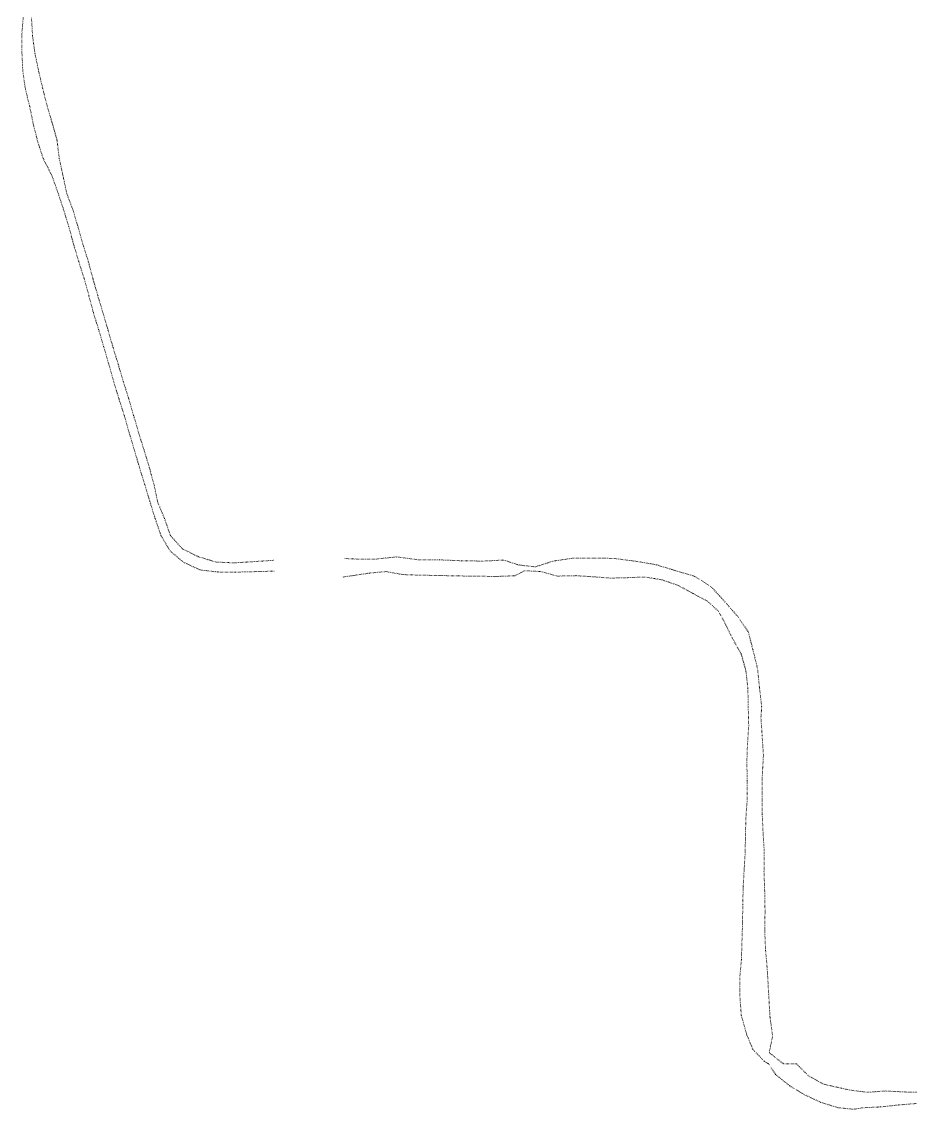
# Model space of a CAD drawing. Extents: x 682410 to 689460, y 7661803 to 7669124.
# Drawn here: x 685958.1 to 686210.1, y 7662663.6 to 7662972.1 of the extents above; entities that cross this region are included whole.
import ezdxf

# ---------------------------------------------------------------- set-up
doc = ezdxf.new("R2010")
doc.units = 0
doc.header["$MEASUREMENT"] = 0
doc.linetypes.add('DOT', pattern=[0.25, 0, -0.25])
doc.layers.add('02 TOE_Line', color=1, linetype='DOT', lineweight=20)

msp = doc.modelspace()

# ---------------------------------------------------------------- linework, layer by layer
at = {"layer": '02 TOE_Line'}
for points in [[(685958.49, 7662973.41, 3876.29), (685958.05, 7662968.27, 3876.39), (685958.12, 7662963.18, 3876.36), (685958.36, 7662957.96, 3876.26), (685959.11, 7662952.85, 3876.27), (685960.32, 7662948.01, 3876.27), (685961.33, 7662943.03, 3876.16), (685962.59, 7662938.03, 3876.13), (685964.18, 7662933.18, 3876.1), (685966.55, 7662928.56, 3875.95), (685968.3, 7662923.67, 3875.82), (685969.89, 7662918.89, 3875.55), (685971.39, 7662914, 3875.44), (685972.76, 7662908.93, 3875.4), (685974.22, 7662904.09, 3875.19), (685975.74, 7662899.28, 3875.14), (685977.11, 7662894.38, 3875.03), (685978.37, 7662889.56, 3874.93), (685979.87, 7662884.76, 3874.76), (685981.31, 7662879.91, 3874.74), (685982.75, 7662874.99, 3874.52), (685984.14, 7662869.96, 3874.39), (685985.62, 7662865.15, 3874.31), (685987.18, 7662860.25, 3874.2), (685988.56, 7662855.43, 3874.12), (685990.04, 7662850.49, 3873.93), (685991.45, 7662845.69, 3873.9), (685992.93, 7662840.84, 3873.11), (685994.41, 7662835.97, 3873.02), (685995.89, 7662831.18, 3872.94), (685997.55, 7662826.35, 3872.91), (686000.16, 7662821.96, 3872.89), (686004.03, 7662818.72, 3872.79), (686008.64, 7662816.59, 3872.64), (686013.65, 7662816, 3872.56), (686018.72, 7662815.96, 3872.56), (686029.69, 7662816.24, 3872.14)], [(685960.82, 7662973.19, 3876.73), (685961.12, 7662968.04, 3876.63), (685961.82, 7662962.96, 3876.54), (685962.85, 7662958.07, 3876.48), (685964.01, 7662953.1, 3876.41), (685965.24, 7662948.27, 3876.4), (685966.72, 7662943.29, 3876.42), (685968.09, 7662938.35, 3876.39), (685968.69, 7662933.28, 3876.23), (685969.76, 7662928.35, 3876.04), (685970.8, 7662923.41, 3875.68), (685972.61, 7662918.62, 3875.55), (685974.04, 7662913.79, 3875.55), (685975.4, 7662908.96, 3875.38), (685976.94, 7662904.13, 3875.2), (685978.25, 7662899.19, 3875.16), (685979.65, 7662894.31, 3875.05), (685981.13, 7662889.42, 3874.92), (685982.57, 7662884.51, 3874.7), (685983.96, 7662879.69, 3874.62), (685985.43, 7662874.86, 3874.38), (685986.88, 7662869.96, 3874.35), (685988.42, 7662865.16, 3874.22), (685989.8, 7662860.36, 3874.19), (685991.24, 7662855.39, 3874.03), (685992.77, 7662850.54, 3873.91), (685994.24, 7662845.73, 3873.72), (685995.58, 7662840.77, 3873.02), (685996.62, 7662835.78, 3872.83), (685998.57, 7662831.16, 3873), (686000.25, 7662826.32, 3872.84), (686003.65, 7662822.56, 3872.75), (686008.19, 7662820.32, 3872.63), (686013.17, 7662818.83, 3872.66), (686018.28, 7662818.58, 3872.66), (686029.62, 7662819.32, 3872.27)], [(686049.75, 7662819.83, 3872.02), (686052.21, 7662819.69, 3872.16), (686058.26, 7662819.64, 3872.04), (686064.5, 7662820.28, 3871.92), (686070.53, 7662819.47, 3871.84), (686076.67, 7662819.44, 3871.76), (686082.79, 7662819.19, 3871.76), (686088.81, 7662819.09, 3871.7), (686094.76, 7662819.38, 3871.55), (686099.07, 7662817.99, 3871.44), (686103.76, 7662817.46, 3871.39), (686108.75, 7662819.07, 3871.37), (686114.26, 7662819.9, 3871.26), (686120.17, 7662819.96, 3871.19), (686126.1, 7662819.85, 3871.03), (686132.1, 7662819.07, 3870.96), (686137.92, 7662818.1, 3870.87), (686143.56, 7662816.38, 3870.68), (686149.03, 7662814.76, 3870.56), (686153.8, 7662811.69, 3870.43), (686157.32, 7662807.82, 3870.4), (686160.99, 7662803.62, 3870.4), (686164.13, 7662799.15, 3870.16), (686165.51, 7662794.02, 3869.91), (686166.83, 7662788.52, 3869.77), (686167.37, 7662783.18, 3869.66), (686167.99, 7662777.81, 3869.46), (686167.8, 7662774.98, 3869.32), (686167.78, 7662774.65, 3869.31), (686168.12, 7662769.6, 3869.32), (686168.49, 7662764.09, 3869.12), (686168.18, 7662758.5, 3869.03), (686168.11, 7662752.89, 3868.97), (686168.15, 7662747.23, 3868.89), (686168.39, 7662741.93, 3868.8), (686168.72, 7662736.87, 3868.86), (686168.65, 7662731.28, 3868.7), (686168.85, 7662725.37, 3868.63), (686168.95, 7662719.8, 3868.55), (686168.85, 7662714.45, 3868.57), (686169.1, 7662708.68, 3868.57), (686169.59, 7662703.12, 3868.51), (686169.77, 7662699.94, 3869.13), (686169.83, 7662698.83, 3869.12), (686170.34, 7662690.03, 3868.43), (686171.09, 7662684.39, 3868.44), (686170.13, 7662679.65, 3868.39), (686174.22, 7662676.46, 3867.67), (686177.89, 7662676.46, 3867.53), (686181.38, 7662673, 3867.34), (686185.68, 7662670.68, 3867.23), (686190.64, 7662669.58, 3867.04), (686193.03, 7662669.05, 3866.95), (686197.95, 7662668.42, 3866.92), (686203.17, 7662668.79, 3866.79), (686208.39, 7662668.51, 3866.6), (686213.79, 7662668.39, 3866.57)], [(686049.22, 7662814.58, 3872.02), (686051.69, 7662814.93, 3872.08), (686056.67, 7662815.69, 3872), (686061.43, 7662816.12, 3872.22), (686066.14, 7662815.27, 3872.04), (686070.85, 7662815.1, 3871.99), (686076.37, 7662815.01, 3871.88), (686081.92, 7662814.88, 3871.9), (686087.26, 7662814.81, 3871.92), (686092.63, 7662814.73, 3871.8), (686097.92, 7662814.93, 3871.46), (686100.71, 7662816.36, 3871.35), (686105.26, 7662816.14, 3871.41), (686109.96, 7662814.84, 3871.24), (686115.22, 7662814.96, 3871.15), (686120.35, 7662814.63, 3870.96), (686125.19, 7662814.26, 3870.92), (686129.84, 7662814.39, 3870.75), (686134.77, 7662814.58, 3870.71), (686139.78, 7662813.77, 3870.58), (686144.38, 7662812.15, 3870.54), (686148.53, 7662809.9, 3870.38), (686152.68, 7662807.66, 3870.3), (686155.72, 7662804.86, 3870.25), (686157.4, 7662801.83, 3870.08), (686159.71, 7662797.14, 3869.99), (686162.21, 7662792.68, 3869.79), (686163.54, 7662787.9, 3869.68), (686164.08, 7662782.85, 3869.56), (686164.18, 7662777.58, 3869.35), (686164.31, 7662772.34, 3869.29), (686163.95, 7662767.04, 3869.2), (686163.78, 7662761.86, 3869.02), (686163.9, 7662756.72, 3868.91), (686163.91, 7662751.82, 3869), (686163.55, 7662746.81, 3868.84), (686163.38, 7662741.6, 3868.83), (686163.33, 7662736.8, 3868.78), (686163.03, 7662731.75, 3868.76), (686162.74, 7662726.72, 3868.74), (686162.63, 7662721.56, 3868.7), (686162.56, 7662716.36, 3868.68), (686162.39, 7662711.08, 3868.63), (686162.24, 7662706.04, 3868.7), (686161.75, 7662700.75, 3868.73), (686161.82, 7662695.51, 3868.66), (686162.22, 7662690.11, 3868.55), (686163.68, 7662684.93, 3868.47), (686165.49, 7662680.6, 3868.24), (686168.76, 7662677.17, 3867.99), (686169.88, 7662676.55, 3868.01), (686171.96, 7662673.48, 3867.62), (686175.95, 7662670.24, 3867.39), (686180.16, 7662667.72, 3867.28), (686184.8, 7662665.55, 3867.23), (686189.69, 7662664.04, 3867.13), (686194.2, 7662663.61, 3866.99), (686196.61, 7662664.03, 3867.05), (686201.74, 7662664.27, 3866.85), (686206.77, 7662664.82, 3866.71), (686212.08, 7662665.25, 3866.64)]]:
    msp.add_polyline3d(points, dxfattribs=at)

doc.saveas('drawing.dxf')
